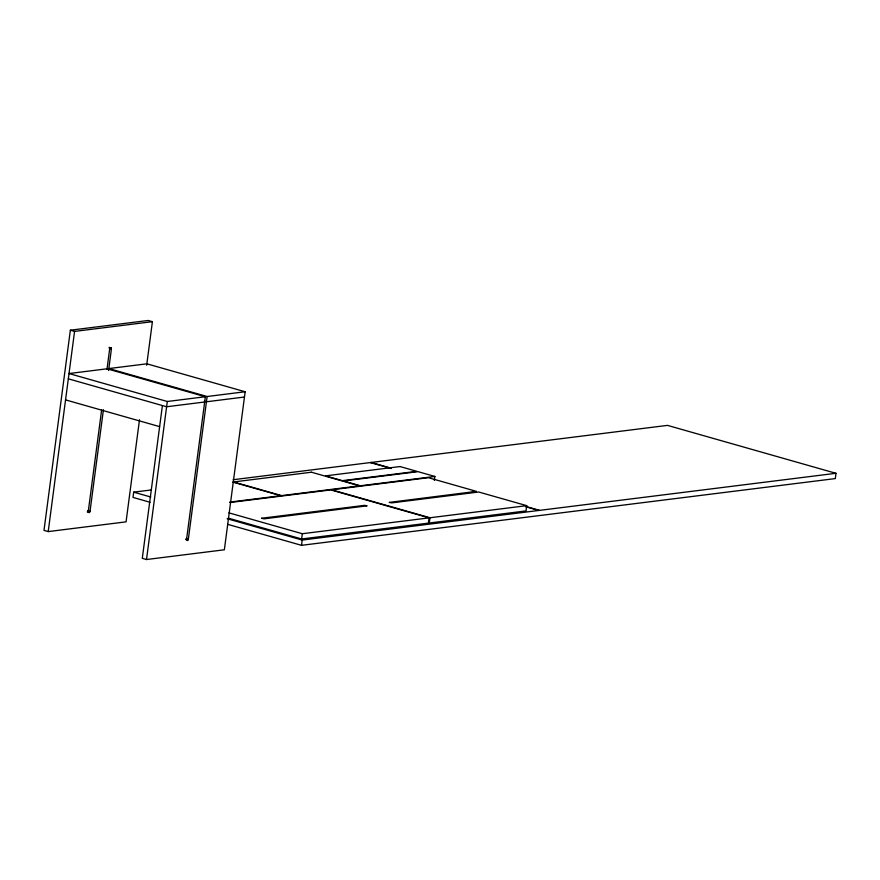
<?xml version="1.0" encoding="UTF-8"?>
<svg xmlns="http://www.w3.org/2000/svg" width="880" height="880" viewBox="0 0 880 880"><rect width="100%" height="100%" fill="white"/><g stroke="black" fill="none" stroke-linecap="round" stroke-linejoin="round"><path stroke-width="1.32" d="M108.57 370.535L111.419 348.909L110.715 347.611L109.637 349.129L106.975 369.402M146.674 365.244L152.416 321.673L148.203 320.474L70.356 330.209L44 530.387L48.213 531.586L126.06 521.851L139.502 419.716M48.213 531.586L74.569 331.408L152.416 321.673M101.629 409.97L88.275 511.379L88.99 512.666L90.057 511.148L103.411 409.75M151.393 489.94L133.694 492.151L133.001 497.42L150.117 502.293M162.404 405.559L142.296 558.327L146.509 559.526L224.356 549.791L245.157 391.754L146.861 363.814L108.834 368.566L207.13 396.517L245.157 391.754M146.509 559.526L167.31 401.489L205.348 396.737L186.571 539.319L187.275 540.606L188.353 539.099L207.13 396.517M301.609 538.978L302.313 533.72L429.088 517.869L428.395 523.127L301.609 538.978L228.217 518.122M301.51 545.325L302.203 540.056L836 473.286L835.307 478.588L301.51 545.325L227.788 524.37M434.346 480.403L434.874 476.454L418.022 471.658L343.508 480.975L360.36 485.76L434.874 476.454M429.979 517.748L429.286 523.017L526.031 510.928L526.724 505.659L478.698 492.008L391.732 502.876L389.191 502.414L476.454 491.37L428.428 477.708L331.683 489.808L429.979 517.748L526.724 505.659M204.655 402.006L166.617 406.758L68.321 378.818M244.464 397.023L206.437 401.786L204.325 401.181M233.101 479.732L667.491 425.381L836 473.319M229.735 502.095L280.731 495.715L232.716 482.064M229.911 502.535L330.792 489.918L429.088 517.869M70.356 330.209L74.569 331.408M109.186 347.347L111.287 347.941M109.318 347.776L111.419 348.37M109.318 348.304L111.419 348.909M205.348 396.737L107.052 368.797L69.014 373.549L167.31 401.489M371.019 462.418L390.764 468.061M472.384 491.227L476.333 492.393M526.361 506.572L539.517 510.356M370.128 462.528L391.193 468.512M525.47 506.682L538.637 510.433M65.549 399.883L159.632 426.635M228.91 512.853L302.313 533.72M133.694 492.151L150.81 497.024M227.161 518.727L302.203 540.056M87.956 510.554L90.057 511.148M186.252 538.494L188.353 539.099M87.813 511.104L89.925 511.698M186.109 539.044L188.221 539.638M87.56 511.577L89.672 512.182M185.856 539.517L187.968 540.122M87.23 511.918L89.342 512.523M261.569 518.265L264.066 518.837L367.125 505.824L364.584 505.351L261.569 518.265M311.443 472.219L233.596 481.954L281.622 495.605L359.469 485.87L311.443 472.219M400.048 466.554L325.534 475.86L342.386 480.656L416.9 471.339L400.048 466.554"/></g></svg>
